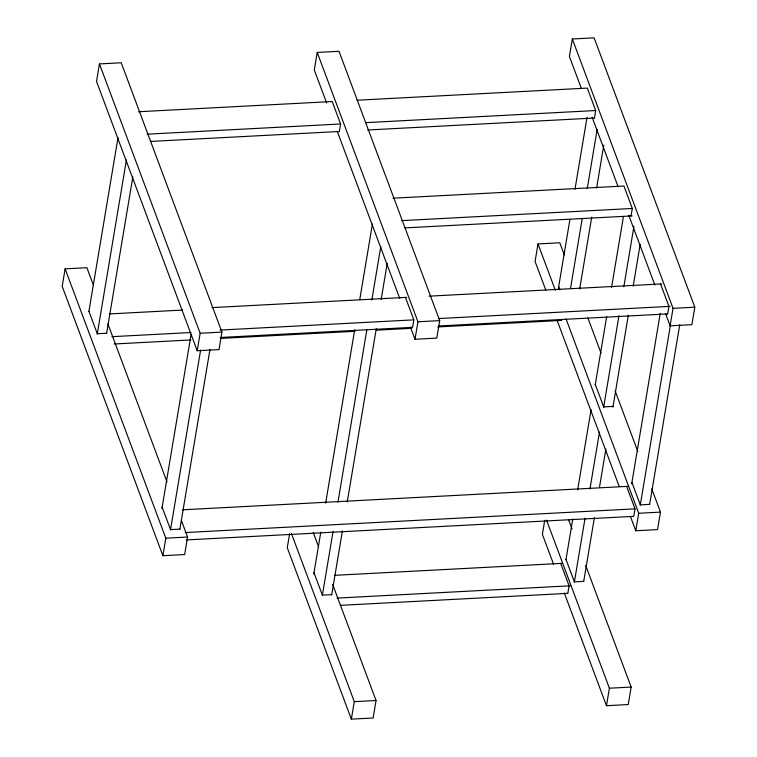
<?xml version="1.0" encoding="UTF-8"?>
<svg xmlns="http://www.w3.org/2000/svg" width="757" height="757" viewBox="0 0 757 757"><rect width="100%" height="100%" fill="white"/><g stroke="black" fill="none" stroke-linecap="round" stroke-linejoin="round"><path stroke-width="1.14" d="M93.499 285.37L86.894 267.704L65.121 268.858L62.188 286.354L162.887 555.685L184.661 554.531L187.594 537.035L181.406 520.485M99.451 63.919L96.517 81.415L197.217 350.746L219 349.602L221.924 332.105L121.234 62.774L99.451 63.919L200.151 333.25L197.217 350.746M88.872 311.562L118.035 137.509M97.265 334.007L126.419 159.954M106.595 333.515L132.844 176.864M161.913 508.6L191.076 334.547M162.887 555.685L165.811 538.189L65.121 268.858M170.495 529.881L200.633 350.027M179.835 529.389L209.963 349.535M410.455 327.128L414.997 339.268L436.77 338.124L439.703 320.627L339.004 51.296L317.23 52.441L314.297 69.937L326.674 103.047M138.616 111.743L332.238 101.533L340.593 123.987L339.335 131.481L150.482 141.436M289.619 533.761L287.272 547.756L351.352 719.15L373.125 718.005L376.059 700.509L332.654 584.404M313.758 574.128L320.779 532.247M325.652 503.168L354.683 329.863M359.755 299.621L372.416 224.015M322.35 595.409L333.061 531.433M337.934 502.355L366.776 330.203M371.848 299.961L380.809 246.46M331.68 594.917L342.401 530.941M347.274 501.863L376.305 328.547M381.178 299.469L387.215 263.408M405.44 297.416L413.833 319.861L412.574 327.355L220.173 337.499M351.352 719.15L354.285 701.654L291.445 533.581M414.997 339.268L417.93 321.772L317.23 52.441M564.325 254.929L559.783 242.789L538 243.934L535.076 261.43L545.806 290.13M665.564 313.682L670.106 325.822L691.879 324.677L694.812 307.181L594.113 37.85L572.339 38.995L569.406 56.491L581.376 88.503M558.373 288.408L569.917 219.502M574.979 189.335L587.025 117.392M594.444 118.035L595.702 110.541L587.309 88.096L357.039 100.227M570.532 288.36L582.199 218.745M587.252 188.569L597.169 129.39M579.673 289.032L591.728 217.089M596.592 188.077L603.783 145.145M544.728 520.314L542.381 534.31L553.537 564.164M565.952 559.678L572.775 518.971M577.648 489.893L591.094 409.632M595.182 385.209L606.679 316.577M611.552 287.499L623.446 216.549M567.835 593.356L569.094 585.861L560.7 563.416M631.064 215.972L632.322 208.478L623.929 186.033L392.997 198.202M574.345 582.124L585.066 518.148M589.94 489.069L599.487 432.077M603.575 407.654L618.971 315.764M623.844 286.685L633.978 226.201M583.675 581.631L594.396 517.656M599.459 487.413L605.893 449.033M612.915 407.162L628.301 315.272M633.174 286.193L640.195 244.312M631.688 483.846L660.265 313.266M667.683 313.909L668.942 306.415L660.549 283.97M585.691 565.432L631.168 687.063L628.234 704.559L606.461 705.704L609.394 688.208L546.554 520.135M651.815 488.937L660.483 512.12L657.549 529.616L635.766 530.761L638.7 513.265L566.066 318.99M670.106 325.822L673.039 308.326L572.339 38.995M640.271 505.127L670.409 325.273M649.601 504.635L679.739 324.781M147.009 134.188L340.631 123.978M365.423 122.672L595.645 110.541M367.713 129.986L594.387 118.035M401.39 220.647L632.275 208.478M404.844 227.895L632.199 215.915M211.856 307.616L406.66 297.35M429.087 296.167L661.675 283.913M109.424 313.928L182.626 310.067M106.642 333.25L97.303 333.742L88.919 311.297M220.249 330.061L413.871 319.861M438.663 318.555L670.059 306.358M111.913 336.685L191.019 332.512M200.151 333.25L221.924 332.105M417.93 321.772L439.703 320.627M673.039 308.326L694.812 307.181M438.587 325.983L667.627 313.918M114.203 343.99L190.944 339.95M220.457 338.398L355.042 331.301M376.295 330.184L411.713 328.311M437.688 326.948L561.656 320.41M613.028 406.424L603.698 406.916L595.305 384.471M182.664 509.802L627.752 486.354M179.873 529.124L170.543 529.616L162.149 507.171M649.648 504.37L640.318 504.862L631.925 482.417M185.153 532.559L634.962 508.855M165.811 538.189L187.594 537.035M638.7 513.265L660.483 512.12M186.26 539.93L633.713 516.35L635.019 508.855L626.635 486.41M334.48 575.339L561.836 563.359M331.727 594.652L322.387 595.144L313.994 572.699M583.723 581.376L574.393 581.868L565.999 559.423M336.988 598.096L570.229 585.804M340.442 605.345L567.788 593.356M354.285 701.654L376.059 700.509M609.394 688.208L631.168 687.063M592.106 117.203L618.109 186.742M628.84 215.442L654.833 284.982M587.848 317.845L601.049 353.169M615.081 390.697L637.782 451.409M558.685 286.534L559.887 289.742M538 243.934L555.335 290.291M557.36 321.034L619.264 486.609M630.401 516.406L635.766 530.761M568.744 520.097L572.046 528.944M564.287 592.92L606.461 705.704M337.404 131.746L399.724 298.428M313.218 532.436L318.593 546.809M107.939 324.005L166.956 481.849"/></g></svg>
